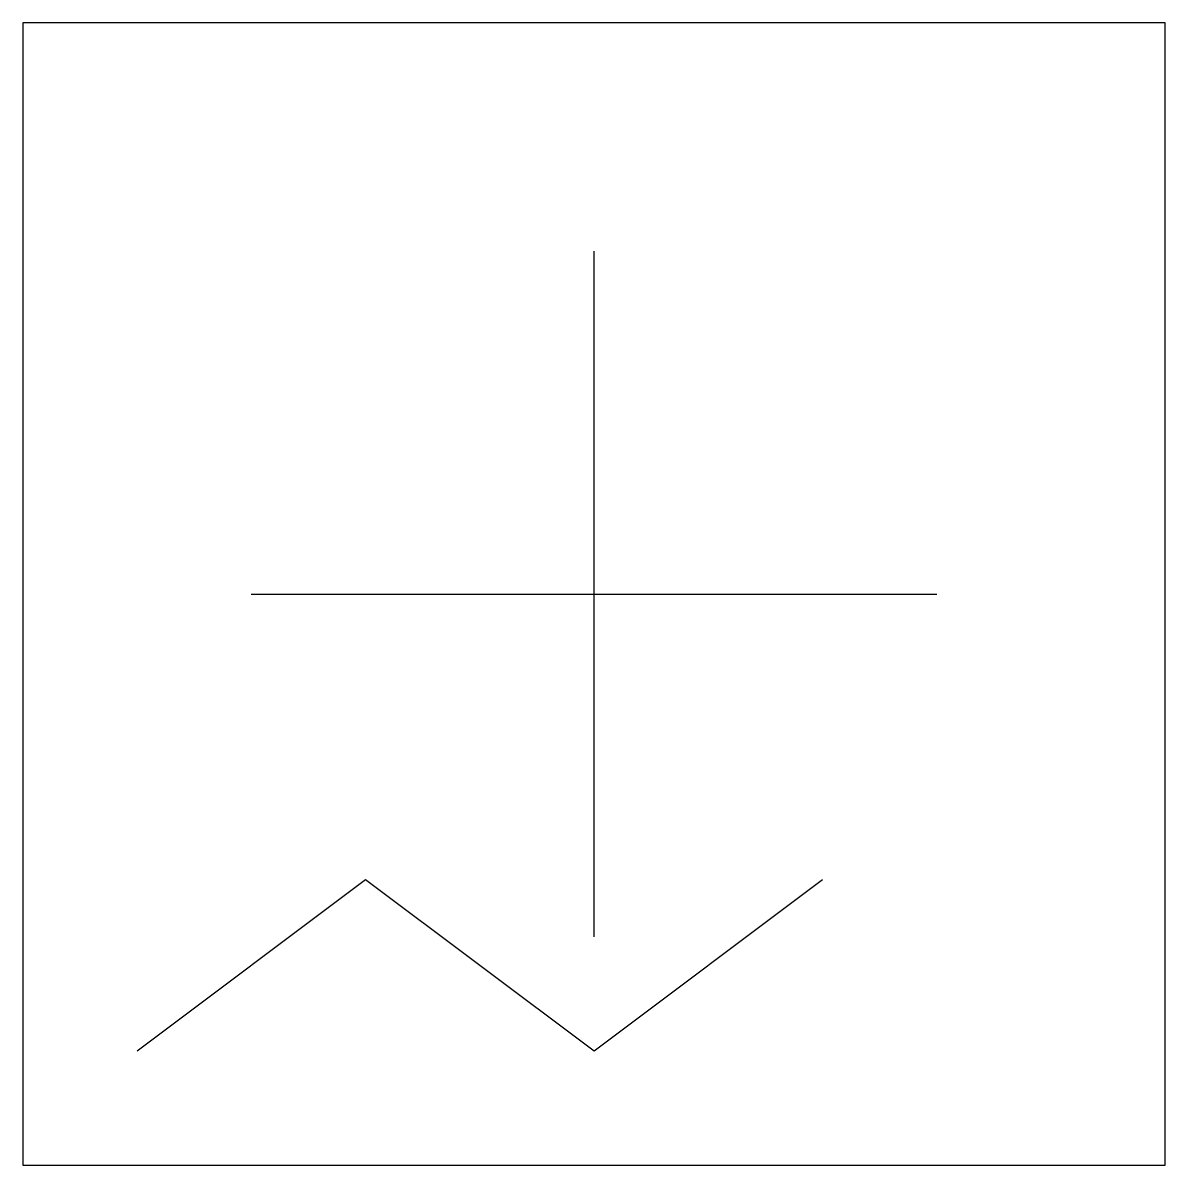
# Model space of a CAD drawing. Header units: metres. Extents: x 0 to 40, y 0 to 40.
import ezdxf

# ---------------------------------------------------------------- set-up
doc = ezdxf.new("R2010")
doc.units = ezdxf.units.M

msp = doc.modelspace()

# ---------------------------------------------------------------- linework, layer by layer
for p, q in [((40, 40), (0, 40)), ((0, 40), (0, 0)), ((40, 0), (40, 40)), ((20, 8), (20, 32)), ((8, 20), (32, 20)), ((0, 0), (40, 0))]:
    msp.add_line(p, q)
msp.add_lwpolyline([(4, 4), (12, 10), (20, 4), (28, 10)])

doc.saveas('drawing.dxf')
